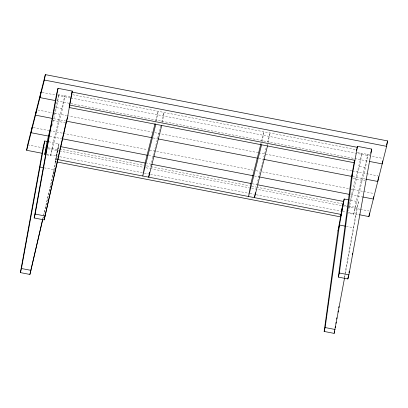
<?xml version="1.0" encoding="UTF-8"?>
<svg xmlns="http://www.w3.org/2000/svg" width="408" height="408" viewBox="0 0 408 408"><rect width="100%" height="100%" fill="white"/><g stroke="black" fill="none" stroke-linecap="round" stroke-linejoin="round"><path stroke-width="0.31" stroke-dasharray="2.04 1.53" d="M52.045 125.506L56.554 107.636L58.915 94.625L54.101 113.73M50.684 155.616L53.05 142.606L64.857 95.778L62.495 108.788L50.684 155.616L47.119 154.928M43.493 215.776L52.785 175.629L57.513 149.614L58.992 143.759L47.7 141.571M56.646 161.889L55.396 161.644L57.763 148.634L59.012 148.879M55.396 161.644L58.375 146.197L59.624 146.441M58.992 143.759L54.264 169.779L43.896 214.475M156.478 120.59L158.166 111.297L155.219 122.992M150.731 166.015L150.955 164.776M162.308 122.359L164.108 112.445L161.782 121.681M262.135 141.698L263.935 131.784L261.293 142.249M267.51 145.947L269.877 132.937L267.546 142.168M348.794 207.596L350.146 200.16L361.957 153.331L359.591 166.342L348.406 210.707M353.726 214.322L356.087 201.312L367.899 154.484L365.532 167.494L353.726 214.322L347.784 213.17M344.255 277.7L344.939 273.947M345.051 273.319L356.99 207.626L358.464 201.771L349.784 200.093M344.602 277.7L358.464 201.771M42.779 218.861L43.35 216.393M42.891 218.821L43.319 216.959M52.785 175.629L54.264 169.779L44.339 167.856M160.696 125.99L151.072 164.154L146.911 163.348M260.829 144.095L261.14 142.866M256.836 184.645L266.149 147.711M72.665 94.733L356.005 149.619M57.778 94.406L70.181 96.808M357.255 152.419L369.653 154.826M42.167 92.422L55.304 94.967M57.808 95.452L70.324 97.874M70.946 97.997L382.546 158.36M56.824 100.873L368.419 161.236M56.554 107.636L62.495 108.788M359.591 166.342L365.532 167.494M37.735 109.982L52.127 112.771M54.631 113.256L66.519 115.561M67.147 115.678L152.24 132.166M154.744 132.651L257.983 152.648M258.611 152.77L351.839 170.83M352.466 170.952L378.119 175.919M53.647 118.677L65.535 120.977M153.133 137.95L157.514 138.796M258.876 158.431L263.257 159.283M352.731 176.613L365.869 179.163M53.05 120.426L65.453 122.828M353.144 178.561L364.925 180.841M33.308 127.546L48.95 130.575M49.577 130.698L62.715 133.243M63.342 133.36L147.186 149.603M149.69 150.088L253.557 170.213M256.056 170.697L259.809 171.421M262.313 171.906L349.289 188.756M349.911 188.879L363.054 191.423M363.676 191.546L373.687 193.484M49.842 136.359L61.73 138.664M148.706 155.509L153.082 156.356M254.449 175.996L258.825 176.843M350.804 194.662L362.064 196.845M252.272 183.758L257.275 184.727M59.634 149.002L144.075 165.357M146.579 165.842L150.328 166.571M150.955 166.688L249.155 185.711M251.654 186.201L256.035 187.048M256.658 187.17L342.348 203.765M43.253 146.849L45.115 147.212M48.215 147.808L57.513 149.614M343.97 205.107L348.31 205.943M348.927 206.066L356.99 207.626M27.627 144.86L42.019 147.65M47.649 148.742L58.915 150.924M59.537 151.047L143.381 167.285M145.886 167.77L149.639 168.499M150.266 168.621L249.125 187.772M251.629 188.256L341.731 205.714M342.353 205.831L346.734 206.683M347.361 206.8L359.876 209.227M360.499 209.35L369.26 211.043M46.665 154.163L59.18 156.585M59.808 156.708L143.652 172.951M144.274 173.074L149.904 174.16M150.532 174.282L249.39 193.433M250.017 193.555L253.771 194.285M256.275 194.769L341.996 211.375M342.623 211.497L345.749 212.099M348.254 212.588L358.892 214.649M56.013 159.207L57.263 159.451M346.295 226.348L353.736 227.791"/><path stroke-width="0.61" d="M356.939 148.522L357.49 146.329L371.749 149.088L348.896 274.844L347.866 278.945L338.354 277.098L351.288 178.199L354.44 160.854M338.354 277.098L339.39 273.003L352.762 172.344L357.49 146.329M344.485 278.322L334.137 333.382L324.151 331.449L338.002 230.882L341.042 214.159M324.151 331.449L325.135 327.548L339.476 225.027L344.204 199.012L348.544 199.854M34.175 217.969L56.539 94.166L58.018 88.312L72.277 91.076L67.549 117.091L44.161 219.902L34.175 217.969L35.159 214.067L58.018 88.312M347.866 278.945L348.427 275.823M348.988 272.702L349.217 271.453M352.257 254.602L352.481 253.353M42.284 153.311L26.642 150.282L27.627 144.86L45.344 74.618L387.6 140.918L386.616 146.339L368.903 216.587L359.514 214.766M32.059 127.301L31.074 132.722L48.593 136.114M36.485 109.742L35.501 115.163L52.392 118.432M40.912 92.177L39.928 97.599L55.57 100.628M26.642 150.282L44.36 80.039L45.344 74.618M42.743 219.443L29.906 274.446L20.4 272.605L43.253 146.849L44.732 140.995L47.828 141.596M20.4 272.605L21.435 268.505L44.732 140.995M45.931 154.693L44.742 154.464L47.109 141.459L51.148 125.434M44.161 219.902L66.519 120.467M69.207 106.891L71.915 92.672M149.609 172.207L148.706 177.164L161.746 125.455M255.372 192.698L254.475 197.656L267.51 145.947M341.267 212.92L341.491 211.681M341.715 210.441L342.276 207.341M342.506 206.101L342.73 204.867M57.273 162.012L340.609 216.898L342.751 205.127M340.609 216.898L343.592 201.45L257.902 184.85M69.049 107.498L354.266 162.751L354.715 160.273M334.137 333.382L334.591 330.878M335.157 327.752L335.386 326.502M335.957 323.371L336.182 322.121M336.753 318.995L336.977 317.74M338.002 312.11L338.227 310.86M338.798 307.729L339.022 306.479M368.903 216.587L369.556 212.971M373.769 196.615L373.33 199.022L362.692 196.962M378.634 176.644L377.757 181.463L365.869 179.163M382.735 160.89L382.189 163.904L369.673 161.476M29.906 274.446L42.636 219.479M44.742 154.464L48.782 138.445M71.981 92.244L72.277 91.076M66.071 122.946L67.549 117.091M155.06 123.609L145.126 163.001L142.764 176.011L155.805 124.302M260.829 144.095L250.894 183.493L248.533 196.503L261.569 144.794M342.878 204.281L344.204 199.012M356.459 150.424L356.75 149.251M354.266 162.751L354.878 160.313L69.666 105.06M338.002 230.882L339.476 225.027L345.678 226.231M351.288 178.199L352.762 172.344M370.719 153.189L371.749 149.088M386.529 145.161L387.6 140.918M44.36 80.039L386.616 146.339M72.032 92.05L357.245 147.303M66.162 121.099L151.883 137.705M158.136 138.919L257.621 158.192M263.879 159.401L352.104 176.496M62.358 138.781L147.451 155.269M153.709 156.478L253.195 175.751M259.452 176.965L349.554 194.417M60.879 146.681L145.314 163.042M151.572 164.251L251.022 183.518M57.89 159.569L341.226 214.46M39.999 167.015L43.722 167.734M35.159 214.067L45.145 216M339.39 273.003L348.896 274.844M21.435 268.505L30.942 270.351M325.135 327.548L335.121 329.48"/></g></svg>
